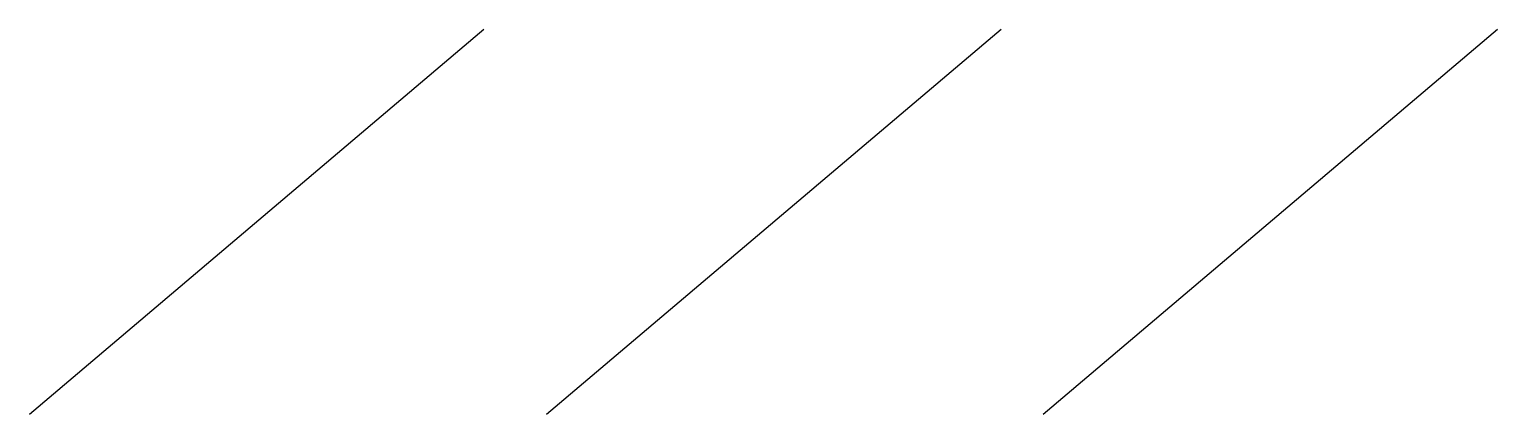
# Model space of a CAD drawing. Header units: inches. Extents: x -320 to 1840, y 13 to 579.
import ezdxf

# ---------------------------------------------------------------- set-up
doc = ezdxf.new("R2010")
doc.units = ezdxf.units.IN
doc.header["$MEASUREMENT"] = 0
doc.layers.add('1', color=3, linetype='Continuous')
doc.layers.add('2', color=10, linetype='Continuous')

msp = doc.modelspace()

# ---------------------------------------------------------------- linework, layer by layer
msp.add_line((348.7, 578.7), (-320.1, 12.9))
at = {"layer": '1'}
msp.add_line((1109.6, 578.7), (440.9, 12.9), dxfattribs=at)
at = {"layer": '2', "color": 5}
msp.add_line((1839.9, 578.7), (1171.1, 12.9), dxfattribs=at)

doc.saveas('drawing.dxf')
